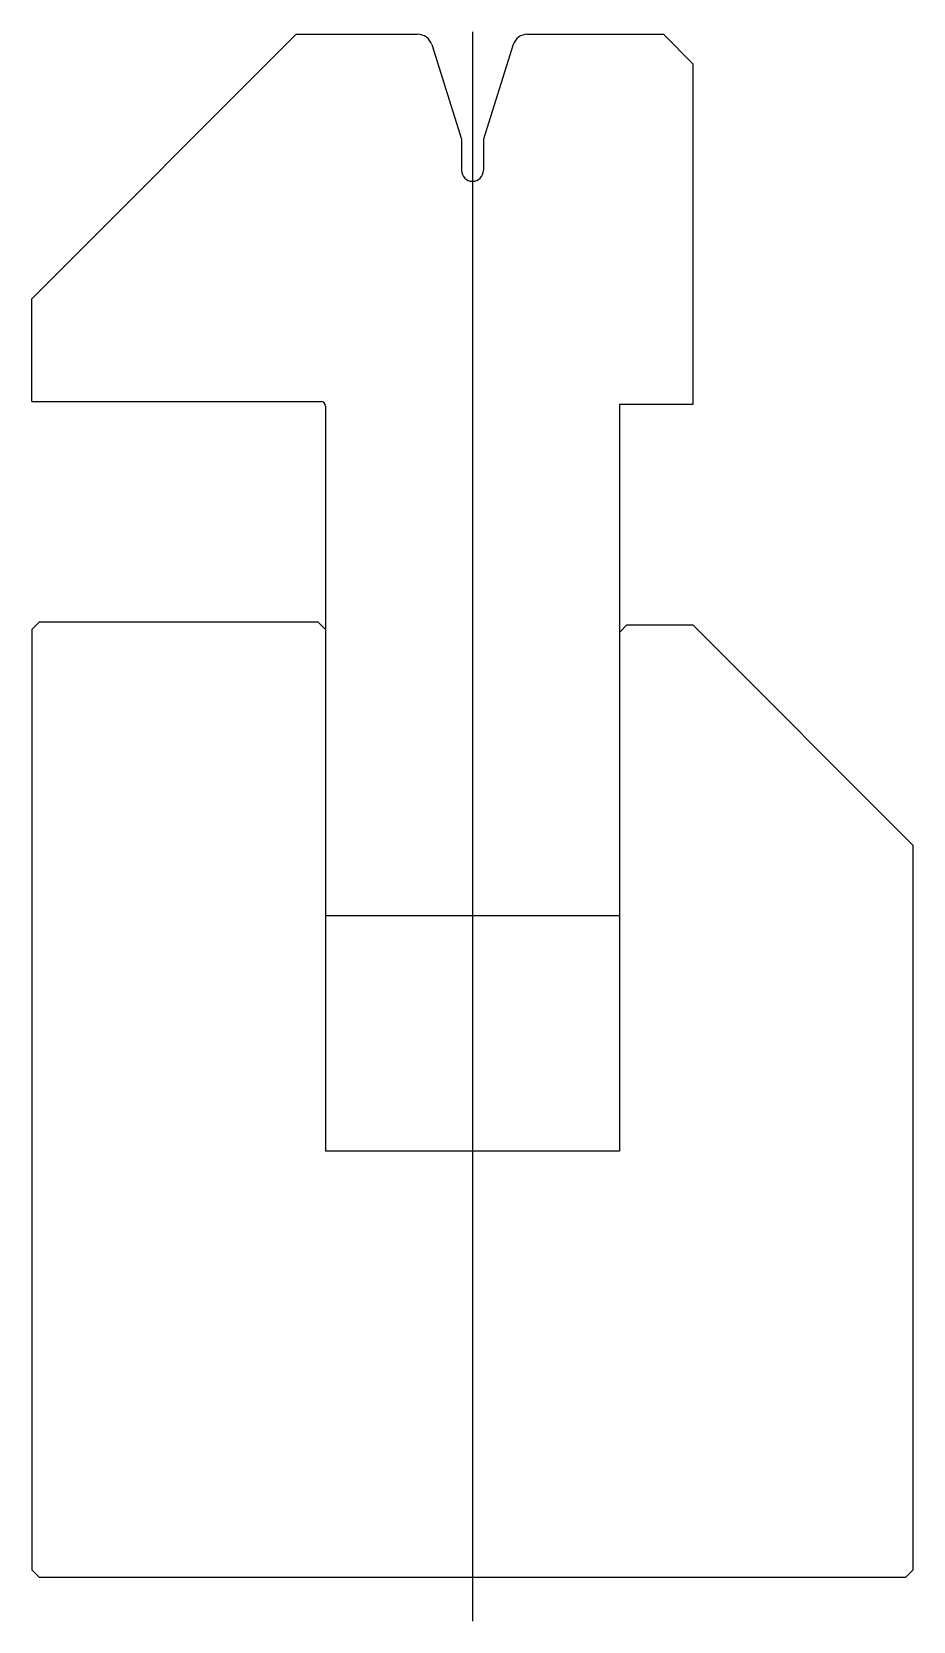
# Model space of a CAD drawing. Header units: metres. Extents: x -29 to 31, y -48 to 61.
import ezdxf

# ---------------------------------------------------------------- set-up
doc = ezdxf.new("R2010")
doc.units = ezdxf.units.M

msp = doc.modelspace()

# ---------------------------------------------------------------- linework, layer by layer
for p, q in [((0.786383, 60.64419), (0.786383, -47.527077)), ((-29.213617, 42.472923), (-11.213617, 60.472923)), ((-11.213617, 60.472923), (-2.946847, 60.472923)), ((-1.99313, 59.773629), (0.036383, 53.336835)), ((3.565897, 59.773629), (1.536383, 53.336835)), ((4.519614, 60.472923), (13.786383, 60.472923)), ((13.786383, 60.472923), (15.786383, 58.472923)), ((15.786383, 58.472923), (15.786383, 35.272911)), ((0.036383, 53.336835), (0.036383, 51.222923)), ((1.536383, 53.336835), (1.536383, 51.222923)), ((-29.213617, 35.472923), (-29.213617, 42.472923)), ((-29.213617, 35.472923), (-9.513617, 35.472923)), ((-9.213617, 35.172923), (-9.213617, 0.472923)), ((15.786383, 35.272911), (10.786383, 35.272911)), ((10.786383, 35.272911), (10.786383, 0.472923)), ((-28.713617, 20.472923), (-29.213617, 19.972923)), ((-29.213617, 19.972923), (-29.213617, -44.027077)), ((-9.713617, 20.472923), (-28.713617, 20.472923)), ((-9.713617, 20.472923), (-9.213617, 19.972923)), ((-9.213617, 19.972923), (-9.213617, -15.527077)), ((11.286383, 20.272911), (10.786383, 19.772911)), ((10.786383, 19.772911), (10.786383, -15.527077)), ((11.286383, 20.272911), (15.786383, 20.272911)), ((15.786383, 20.272911), (30.786383, 5.272911)), ((30.786383, -44.027077), (30.786383, 5.272911)), ((10.786383, 0.472923), (-9.213617, 0.472923)), ((10.786383, -15.527077), (-9.213617, -15.527077)), ((-28.713617, -44.527077), (-29.213617, -44.027077)), ((30.286383, -44.527077), (30.786383, -44.027077)), ((-28.713617, -44.527077), (30.286383, -44.527077))]:
    msp.add_line(p, q)
for centre, radius, start, end in [((-2.946847, 59.472923), 1, 17.499999, 89.999997), ((4.519614, 59.472923), 1, 89.999997, 162.49999), ((0.786383, 51.222923), 0.75, 180, 360), ((-9.513617, 35.172923), 0.3, 0, 89.999997)]:
    msp.add_arc(centre, radius, start, end)

doc.saveas('drawing.dxf')
